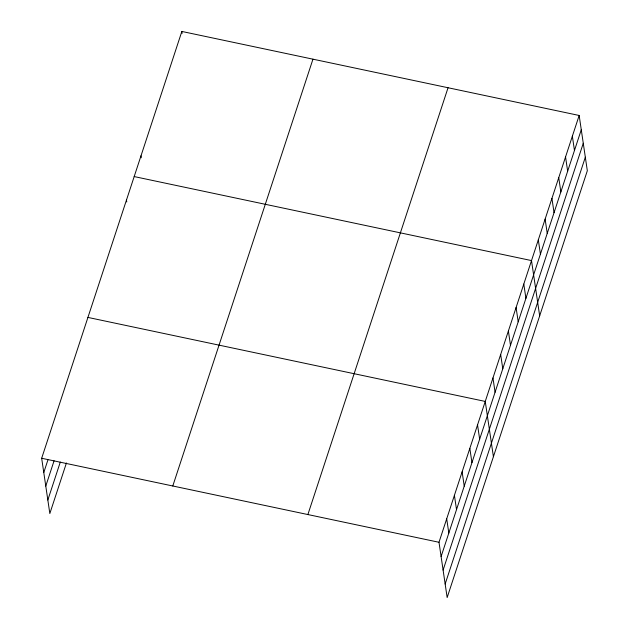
<?xml version="1.0" encoding="UTF-8"?>
<svg xmlns="http://www.w3.org/2000/svg" width="629" height="629" viewBox="0 0 629 629"><rect width="100%" height="100%" fill="white"/><g stroke="black" fill="none" stroke-linecap="round" stroke-linejoin="round"><path stroke-width="0.94" d="M66.438 462.975L49.833 513.531L41.671 458.266L181.844 31.45L579.167 115.469L587.329 170.734L447.156 597.55L438.995 542.277L579.167 115.469M43.778 472.536L47.93 459.893M45.775 486.068L54.078 460.782M47.835 500.008L60.29 462.087M172.786 485.989L312.959 59.173M307.88 514.553L448.052 87.738M441.102 556.555L581.275 129.739M443.099 570.078L583.272 143.263M445.159 584.019L585.332 157.203M134.181 176.568L531.505 260.579L539.666 315.852M87.926 317.417L485.25 401.428L493.411 456.701M41.671 458.266L438.995 542.277M572.359 136.194L574.466 150.465M565.55 156.928L567.657 171.198M558.741 177.661L560.848 191.931M551.932 198.387L554.039 212.657M545.123 219.12L547.23 233.39M538.314 239.853L540.421 254.124M523.8 284.056L525.907 298.327M516.087 307.534L518.194 321.804M508.381 331.003L510.489 345.282M500.668 354.481L502.775 368.751M492.963 377.958L495.07 392.229M477.545 424.905L479.652 439.176M469.832 448.383L471.939 462.653M462.126 471.852L464.233 486.131M454.413 495.33L456.52 509.6M446.708 518.807L448.815 533.077M181.844 31.45L182.127 33.353M140.99 155.835L141.273 157.737M126.476 200.046L126.759 201.948"/></g></svg>
